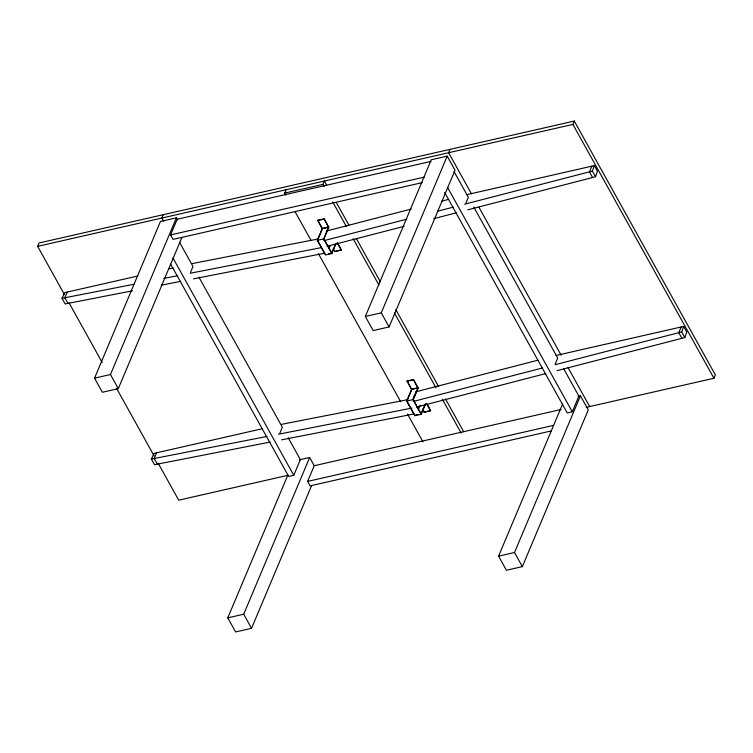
<?xml version="1.0" encoding="UTF-8"?>
<svg xmlns="http://www.w3.org/2000/svg" width="753" height="753" viewBox="0 0 753 753"><rect width="100%" height="100%" fill="white"/><g stroke="black" fill="none" stroke-linecap="round" stroke-linejoin="round"><path stroke-width="1.13" d="M412.86 399.57L414.809 394.073M467.745 209.852L595.51 176.748L592.376 171.1L594.324 165.604L466.728 194.679M595.51 176.748L597.458 171.251L594.324 165.604M557.069 370.655L684.825 337.551L681.691 331.913L683.649 326.416L556.053 355.482M684.825 337.551L686.783 332.054L683.649 326.416M67.243 292.079L64.852 297.764L67.986 303.412M422.235 182.631L173.086 239.388L170.592 234.917L177.181 219.236L430.904 161.434M190.547 272.266L192.984 266.468L179.459 242.146M156.596 452.807L154.205 458.502L157.339 464.14M335.838 244.028L331.828 253.554L325.456 255.003L317.305 240.339L322.199 228.696L317.747 220.29L324.119 218.841L328.826 227.302L323.931 238.946L331.762 253.046L328.581 253.77M331.828 253.554L323.677 238.889L328.572 227.246L324.119 218.841M331.762 253.046L335.772 243.52M341.363 249.864L334.897 251.54L341.363 249.864L337.391 242.701M279.9 432.994L282.337 427.205L198.971 277.245M170.715 264.199L288.71 476.461L293.774 475.303L300.362 459.631L288.23 437.804M465.994 202.924L468.357 197.305L454.021 171.515M425.633 403.702L421.181 414.282L414.809 415.731L406.658 401.076L411.552 389.423L407.1 381.027L413.472 379.578L418.179 388.03L413.284 399.674L421.115 413.774L425.125 404.248M421.181 414.282L413.03 399.617L417.924 387.974L413.472 379.578M411.364 390.543L406.912 401.133L414.743 415.232L417.934 414.498M427.309 404.455L430.622 410.818L424.25 412.268L423.205 409.999M555.347 363.652L557.709 358.042L473.778 207.056M444.665 192.476L567.225 412.936L572.28 411.787L578.869 396.106L563.658 368.744M64.494 294.649L37.65 246.344L39.062 242.984L574.294 121.054L715.35 374.9L713.938 378.26L586.248 407.345M181.962 237.327L118.306 388.633L102.38 392.257L94.539 378.157L160.464 221.457L176.4 217.824L177.51 219.838M163.316 214.68L161.895 218.041L163.617 221.118M118.306 388.633L110.465 374.523L176.4 217.824M285.876 195.149L284.738 193.088L286.149 189.737M324.11 186.443L322.971 184.381L324.383 181.021L326.661 185.134M311.563 485.666L251.549 628.313L235.623 631.946L227.782 617.846L287.797 475.19M365.337 316.467L431.262 159.758L447.197 156.135L455.028 170.234L389.103 326.934L373.177 330.567L365.337 316.467L381.272 312.834L447.197 156.135M251.549 628.313L243.718 614.213L309.643 457.513L299.402 459.848M551.252 430.942L310.104 485.873L307.61 481.402L314.208 465.731L561.079 409.491M450.04 149.358L448.628 152.718L471.472 193.822M713.938 378.26L572.882 124.414L574.294 121.054M591.849 166.168L589.448 171.863L592.583 177.501M578.163 396.342L580.441 395.824L588.281 409.924L522.347 566.623L506.421 570.256L498.58 556.147L562.689 403.768M522.347 566.623L514.515 552.523L580.441 395.824M681.173 326.981L678.773 332.666L681.907 338.304M132.434 290.809L65.153 303.958L62.019 298.32L64.767 292.644L137.761 276.012M270.12 442.086L154.506 464.695L151.372 459.057L154.12 453.372L262.373 428.711M328.892 248.678L330.379 245.61M418.244 409.416L420.23 405.321M326.275 231.067L411.223 209.052M441.813 201.136L448.609 199.366M323.884 240.668L406.733 219.198M437.38 211.264L453.268 207.15M464.61 204.204L592.376 171.1M327.018 246.306L404.192 226.314M433.7 218.671L456.403 212.788M415.59 391.871L537.934 360.179M413.209 401.471L542.584 367.953M555.074 364.716L681.691 331.913M416.343 407.119L545.718 373.592M37.65 246.344L572.882 124.414M284.738 193.088L322.971 184.381M170.592 234.917L424.325 177.115M317.653 220.516L324.025 219.067M322.293 228.47L328.666 227.02M322.199 228.696L328.572 227.246M168.474 269.009L173.021 267.974M317.305 240.339L323.677 238.889M94.539 378.157L110.465 374.523M407.006 381.253L413.378 379.794M411.646 389.207L418.019 387.748M411.552 389.423L417.924 387.974M406.658 401.076L413.03 399.617M424.344 412.042L429.652 410.837M288.135 475.256L178.706 500.19L158.149 463.189M307.61 481.402L553.342 425.417M227.782 617.846L243.718 614.213M498.58 556.147L514.515 552.523M192.363 263.569L318.415 238.917M62.019 298.32L133.902 284.267M163.825 278.412L177.633 275.711M190.293 273.235L321.484 247.586M161.198 285.18L180.767 281.349M193.427 278.874L324.618 253.224M281.716 424.306L407.768 399.655M151.372 459.057L266.986 436.448M278.488 434.199L411.985 408.088M281.622 439.837L413.971 413.952M478.899 207.188L561.136 355.181M567.988 367.511L589.684 406.564M447.442 187.215L572.28 411.787M336.375 202.604L348.94 225.213M356.357 238.579L380.35 281.744M395.767 309.492L438.594 386.571M445.447 398.902L463.726 431.789M332.675 201.851L346.38 226.521M353.232 238.852L378.938 285.095M394.356 312.843L436.043 387.87M442.322 399.175L461.175 433.088M381.272 312.834L389.103 326.934M337.297 242.927L341.269 250.081M426.64 403.664L430.622 410.818M317.747 220.29L322.453 228.752L317.559 240.395L325.39 254.495M407.1 381.027L411.806 389.489M333.193 248.471L334.897 251.54M422.546 409.199L424.25 412.268M295.016 211.593L311.008 240.367M318.434 253.723L400.671 401.716M407.524 414.046L422.941 441.804M309.643 457.513L314.114 465.57M172.926 257.921L293.774 475.303M69.06 302.866L102.182 362.475M116.461 388.171L154.149 455.998"/></g></svg>
